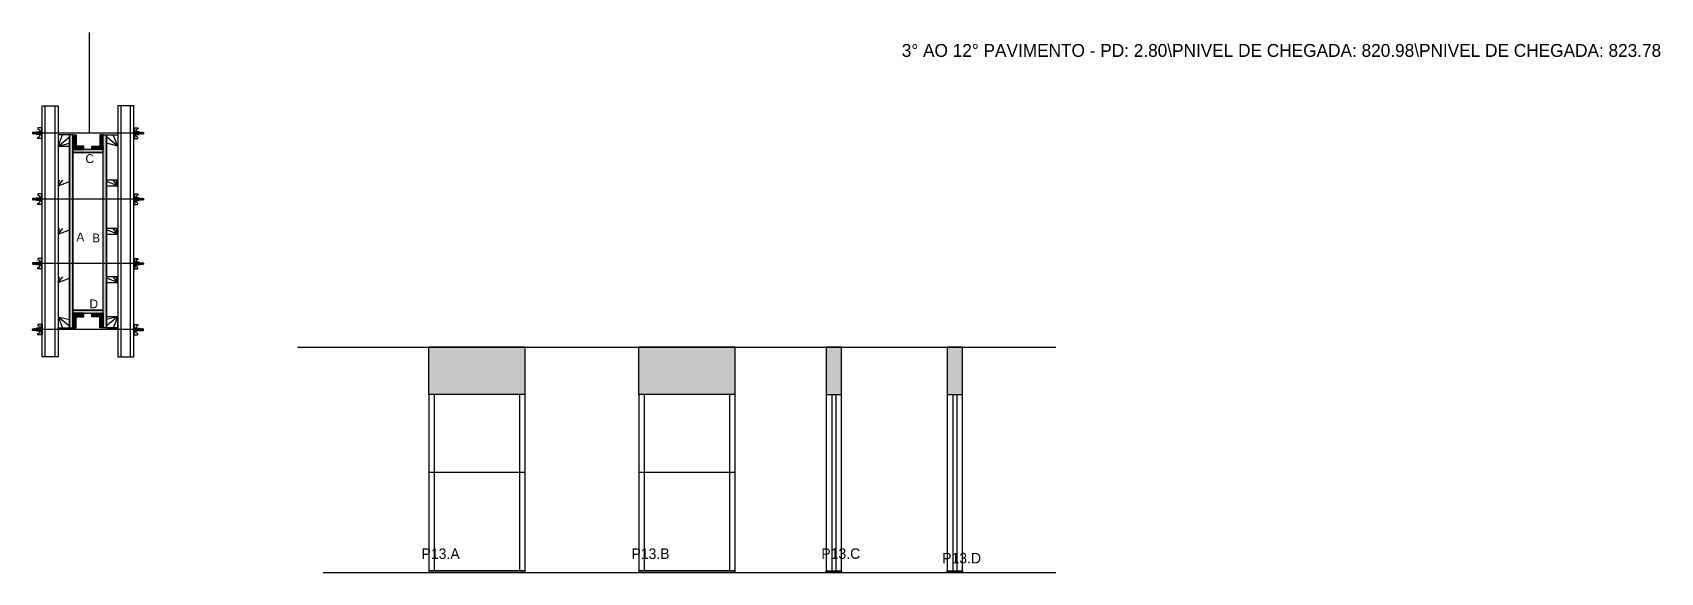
# Model space of a CAD drawing. Header units: metres. Extents: x 4274 to 6297, y 8672 to 9343.
import ezdxf

# ---------------------------------------------------------------- set-up
doc = ezdxf.new("R2010")
doc.units = ezdxf.units.M
for name, color, linetype in [('CHAPA', 7, 'Continuous'), ('COTA', 7, 'Continuous'), ('Hachura', 7, 'Continuous'), ('Madeira', 7, 'Continuous'), ('NOMENCLATURA', 7, 'Continuous'), ('Nível', 7, 'Continuous'), ('Painéis', 7, 'Continuous'), ('Perfil Metálico', 7, 'Continuous'), ('SARR_2.2x7', 7, 'Continuous'), ('SARRAFO', 7, 'Continuous'), ('Texto Seção', 7, 'Continuous'), ('TEXTO_GERAL', 7, 'Continuous')]:
    doc.layers.add(name, color=color, linetype=linetype)

msp = doc.modelspace()

# ---------------------------------------------------------------- hatches: boundary and pattern name
at = {"layer": 'COTA'}
h = msp.add_hatch(color=7, dxfattribs=at)
h.dxf.hatch_style = 1
h.paths.add_polyline_path([(4766.5, 8951.8), (4766.5, 8892.8), (4766.5, 8892.8), (4886.5, 8892.8), (4886.5, 8892.8), (4886.5, 8951.8), (4886.5, 8951.8), (4766.5, 8951.8)])
h = msp.add_hatch(color=7, dxfattribs=at)
h.dxf.hatch_style = 1
h.paths.add_polyline_path([(5027.4, 8951.8), (5027.4, 8892.8), (5027.4, 8892.8), (5147.4, 8892.8), (5147.4, 8892.8), (5147.4, 8951.8), (5147.4, 8951.8), (5027.4, 8951.8)])
h = msp.add_hatch(color=7, dxfattribs=at)
h.dxf.hatch_style = 1
h.paths.add_polyline_path([(5279.2, 8892.8), (5279.2, 8951.8), (5279.2, 8951.8), (5260.2, 8951.8), (5260.2, 8951.8), (5260.2, 8892.8), (5260.2, 8892.8), (5279.2, 8892.8)])
h = msp.add_hatch(color=7, dxfattribs=at)
h.dxf.hatch_style = 1
h.paths.add_polyline_path([(5429.6, 8892.8), (5429.6, 8951.8), (5429.6, 8951.8), (5410.6, 8951.8), (5410.6, 8951.8), (5410.6, 8892.8), (5410.6, 8892.8), (5429.6, 8892.8)])
at = {"layer": 'Hachura'}
h = msp.add_hatch(color=7, dxfattribs=at)
h.dxf.hatch_style = 1
h.paths.add_polyline_path([(4324.2, 9215.5), (4320.2, 9215.5), (4320.2, 9215.5), (4320.2, 8975.5), (4320.2, 8975.5), (4324.2, 8975.5), (4324.2, 8975.5), (4324.2, 9215.5)])
h = msp.add_hatch(color=7, dxfattribs=at)
h.dxf.hatch_style = 1
h.paths.add_polyline_path([(4324.2, 9215.5), (4320.2, 9215.5), (4320.2, 9215.5), (4320.2, 8975.5), (4320.2, 8975.5), (4324.2, 8975.5), (4324.2, 8975.5), (4324.2, 9215.5)])
h = msp.add_hatch(color=7, dxfattribs=at)
h.dxf.hatch_style = 1
h.paths.add_polyline_path([(4324.2, 9201.5), (4328.6, 9201.5), (4328.6, 9201.5), (4328.6, 9215.5), (4328.6, 9215.5), (4324.2, 9215.5), (4324.2, 9215.5), (4324.2, 9201.5)])
h = msp.add_hatch(color=7, dxfattribs=at)
h.dxf.hatch_style = 1
h.paths.add_polyline_path([(4362.2, 9201.5), (4357.8, 9201.5), (4357.8, 9201.5), (4357.8, 9215.5), (4357.8, 9215.5), (4362.2, 9215.5), (4362.2, 9215.5), (4362.2, 9201.5)])
h = msp.add_hatch(color=7, dxfattribs=at)
h.dxf.hatch_style = 1
h.paths.add_polyline_path([(4362.2, 9215.5), (4366.2, 9215.5), (4366.2, 9215.5), (4366.2, 8975.5), (4366.2, 8975.5), (4362.2, 8975.5), (4362.2, 8975.5), (4362.2, 9215.5)])
h = msp.add_hatch(color=7, dxfattribs=at)
h.dxf.hatch_style = 1
h.paths.add_polyline_path([(4362.2, 9215.5), (4366.2, 9215.5), (4366.2, 9215.5), (4366.2, 8975.5), (4366.2, 8975.5), (4362.2, 8975.5), (4362.2, 8975.5), (4362.2, 9215.5)])
h = msp.add_hatch(color=7, dxfattribs=at)
h.dxf.hatch_style = 1
h.paths.add_polyline_path([(4324.2, 9197.1), (4324.2, 9201.5), (4324.2, 9201.5), (4338.2, 9201.5), (4338.2, 9201.5), (4338.2, 9197.1), (4338.2, 9197.1), (4324.2, 9197.1)])
h = msp.add_hatch(color=7, dxfattribs=at)
h.dxf.hatch_style = 1
h.paths.add_polyline_path([(4362.2, 9193.5), (4362.2, 9197.1), (4362.2, 9197.1), (4324.2, 9197.1), (4324.2, 9197.1), (4324.2, 9193.5), (4324.2, 9193.5), (4362.2, 9193.5)])
h = msp.add_hatch(color=7, dxfattribs=at)
h.dxf.hatch_style = 1
h.paths.add_polyline_path([(4362.2, 9193.5), (4362.2, 9197.1), (4362.2, 9197.1), (4324.2, 9197.1), (4324.2, 9197.1), (4324.2, 9193.5), (4324.2, 9193.5), (4362.2, 9193.5)])
h = msp.add_hatch(color=7, dxfattribs=at)
h.dxf.hatch_style = 1
h.paths.add_polyline_path([(4362.2, 9197.1), (4362.2, 9201.5), (4362.2, 9201.5), (4348.2, 9201.5), (4348.2, 9201.5), (4348.2, 9197.1), (4348.2, 9197.1), (4362.2, 9197.1)])
h = msp.add_hatch(color=7, dxfattribs=at)
h.dxf.hatch_style = 1
h.paths.add_polyline_path([(4362.2, 8993.9), (4362.2, 8997.5), (4362.2, 8997.5), (4324.2, 8997.5), (4324.2, 8997.5), (4324.2, 8993.9), (4324.2, 8993.9), (4362.2, 8993.9)])
h = msp.add_hatch(color=7, dxfattribs=at)
h.dxf.hatch_style = 1
h.paths.add_polyline_path([(4362.2, 8993.9), (4362.2, 8997.5), (4362.2, 8997.5), (4324.2, 8997.5), (4324.2, 8997.5), (4324.2, 8993.9), (4324.2, 8993.9), (4362.2, 8993.9)])
h = msp.add_hatch(color=7, dxfattribs=at)
h.dxf.hatch_style = 1
h.paths.add_polyline_path([(4324.2, 8989.5), (4324.2, 8993.9), (4324.2, 8993.9), (4338.2, 8993.9), (4338.2, 8993.9), (4338.2, 8989.5), (4338.2, 8989.5), (4324.2, 8989.5)])
h = msp.add_hatch(color=7, dxfattribs=at)
h.dxf.hatch_style = 1
h.paths.add_polyline_path([(4324.2, 8989.5), (4328.6, 8989.5), (4328.6, 8989.5), (4328.6, 8975.5), (4328.6, 8975.5), (4324.2, 8975.5), (4324.2, 8975.5), (4324.2, 8989.5)])
h = msp.add_hatch(color=7, dxfattribs=at)
h.dxf.hatch_style = 1
h.paths.add_polyline_path([(4362.2, 8989.5), (4362.2, 8993.9), (4362.2, 8993.9), (4348.2, 8993.9), (4348.2, 8993.9), (4348.2, 8989.5), (4348.2, 8989.5), (4362.2, 8989.5)])
h = msp.add_hatch(color=7, dxfattribs=at)
h.dxf.hatch_style = 1
h.paths.add_polyline_path([(4362.2, 8989.5), (4357.8, 8989.5), (4357.8, 8989.5), (4357.8, 8975.5), (4357.8, 8975.5), (4362.2, 8975.5), (4362.2, 8975.5), (4362.2, 8989.5)])

# ---------------------------------------------------------------- linework, layer by layer
at = {"layer": 'CHAPA', "color": 7, "lineweight": 25}
for points in [[(4324.2, 9215.5), (4320.2, 9215.5), (4320.2, 8975.5), (4324.2, 8975.5)], [(4324.2, 9215.5), (4320.2, 9215.5), (4320.2, 8975.5), (4324.2, 8975.5)], [(4362.2, 9215.5), (4366.2, 9215.5), (4366.2, 8975.5), (4362.2, 8975.5)], [(4362.2, 9215.5), (4366.2, 9215.5), (4366.2, 8975.5), (4362.2, 8975.5)], [(4362.2, 9193.5), (4362.2, 9197.1), (4324.2, 9197.1), (4324.2, 9193.5)], [(4362.2, 9193.5), (4362.2, 9197.1), (4324.2, 9197.1), (4324.2, 9193.5)], [(4362.2, 8993.9), (4362.2, 8997.5), (4324.2, 8997.5), (4324.2, 8993.9)], [(4362.2, 8993.9), (4362.2, 8997.5), (4324.2, 8997.5), (4324.2, 8993.9)]]:
    msp.add_lwpolyline(points, close=True, dxfattribs=at)
at = {"layer": 'COTA', "color": 7, "lineweight": 25}
for p, q in [((4886.5, 8951.8), (4766.5, 8951.8)), ((4766.5, 8892.8), (4766.5, 8951.8)), ((4886.5, 8892.8), (4886.5, 8951.8)), ((5147.4, 8951.8), (5027.4, 8951.8)), ((5027.4, 8892.8), (5027.4, 8951.8)), ((5147.4, 8892.8), (5147.4, 8951.8))]:
    msp.add_line(p, q, dxfattribs=at)
for points in [[(5279.2, 8892.8), (5279.2, 8951.8), (5260.2, 8951.8), (5260.2, 8892.8)], [(5429.6, 8892.8), (5429.6, 8951.8), (5410.6, 8951.8), (5410.6, 8892.8)]]:
    msp.add_lwpolyline(points, dxfattribs=at)
at = {"layer": 'Defpoints', "color": 7, "lineweight": 25}
msp.add_line((4345.1, 9217.5), (4345.1, 9342.5), dxfattribs=at)
at = {"layer": 'Hachura', "color": 7, "lineweight": 25}
for p, q in [((4286.2, 9224), (4281, 9224)), ((4281, 9224), (4281, 9222.3)), ((4281, 9222.3), (4283.2, 9221.7)), ((4285.2, 9223.8), (4286.2, 9223.8)), ((4285.2, 9223.6), (4286.2, 9223.6)), ((4285.2, 9223.3), (4286.2, 9223.3)), ((4285.2, 9222.8), (4286.2, 9222.8)), ((4285.2, 9222), (4286.2, 9222)), ((4285.3, 9224), (4285.3, 9211.1)), ((4285.3, 9224), (4285.3, 9218.8)), ((4286.2, 9211.1), (4286.2, 9224)), ((4400.2, 9211.1), (4400.2, 9224)), ((4400.2, 9224), (4405.3, 9224)), ((4401.1, 9223.8), (4400.2, 9223.8)), ((4401.1, 9223.6), (4400.2, 9223.6)), ((4401.1, 9223.3), (4400.2, 9223.3)), ((4401.1, 9222.8), (4400.2, 9222.8)), ((4401.1, 9222), (4400.2, 9222)), ((4401.1, 9224), (4401.1, 9211.1)), ((4401.1, 9224), (4401.1, 9218.8)), ((4405.3, 9222.3), (4403.1, 9221.7)), ((4405.3, 9224), (4405.3, 9222.3)), ((4274.7, 9218.5), (4274.4, 9218.2)), ((4274.4, 9218.2), (4274.4, 9216.9)), ((4274.7, 9216.6), (4274.4, 9216.9)), ((4275, 9218.5), (4274.7, 9218.5)), ((4274.7, 9218.5), (4274.7, 9218.5)), ((4274.7, 9216.6), (4274.7, 9218.5)), ((4275.3, 9216.6), (4274.7, 9217.9)), ((4275.2, 9216.5), (4274.7, 9217.6)), ((4274.7, 9217.1), (4275, 9216.5)), ((4274.7, 9216.9), (4274.8, 9216.6)), ((4274.8, 9216.6), (4274.7, 9216.6)), ((4275, 9218.5), (4276, 9216.6)), ((4275, 9218.5), (4276, 9216.6)), ((4275.1, 9218.6), (4276.2, 9216.5)), ((4276.4, 9216.5), (4275.3, 9218.7)), ((4275.3, 9216.6), (4276, 9216.6)), ((4276.2, 9218.5), (4275.5, 9218.5)), ((4276.5, 9216.6), (4275.5, 9218.5)), ((4276.2, 9218.5), (4277.1, 9216.6)), ((4276.3, 9218.6), (4277.3, 9216.5)), ((4277.6, 9216.5), (4276.5, 9218.7)), ((4277.1, 9216.6), (4276.5, 9216.6)), ((4277.3, 9218.5), (4276.7, 9218.5)), ((4277.6, 9216.6), (4276.7, 9218.5)), ((4276.9, 9218.5), (4276.7, 9218.5)), ((4277.3, 9218.5), (4278.3, 9216.6)), ((4277.4, 9218.6), (4278.5, 9216.5)), ((4277.9, 9216.6), (4277.6, 9216.6)), ((4278.7, 9216.5), (4277.7, 9218.7)), ((4278.5, 9218.5), (4277.8, 9218.5)), ((4278.8, 9216.6), (4277.8, 9218.5)), ((4277.9, 9216.6), (4278.3, 9216.6)), ((4278.5, 9218.5), (4279.4, 9216.6)), ((4279.4, 9217.4), (4278.8, 9218.7)), ((4278.8, 9216.6), (4279.4, 9216.6)), ((4279.4, 9217.6), (4279, 9218.5)), ((4279.4, 9218.5), (4279, 9218.5)), ((4411, 9217.5), (4279.2, 9217.5)), ((4279.4, 9215.8), (4279.4, 9219.2)), ((4279.4, 9219.2), (4282.7, 9219.2)), ((4279.4, 9218.2), (4282.7, 9218.2)), ((4279.4, 9216.6), (4282.7, 9216.6)), ((4282.7, 9215.8), (4279.4, 9215.8)), ((4279.5, 9215.8), (4279.5, 9219.2)), ((4281, 9212.7), (4283.2, 9213.3)), ((4281, 9211.1), (4281, 9212.7)), ((4285.3, 9211.1), (4281, 9211.1)), ((4282.7, 9219.4), (4282.7, 9215.6)), ((4285.3, 9219.4), (4282.7, 9219.4)), ((4282.7, 9215.6), (4282.7, 9215.8)), ((4282.7, 9215.6), (4282.7, 9215.8)), ((4282.7, 9215.6), (4285.3, 9215.6)), ((4285.3, 9217.8), (4283.3, 9217.8)), ((4283.3, 9217.3), (4285.3, 9217.3)), ((4283.4, 9221.4), (4283.4, 9219.4)), ((4283.4, 9213.6), (4283.4, 9215.6)), ((4285.2, 9220.6), (4286.2, 9220.6)), ((4285.2, 9214.5), (4286.2, 9214.5)), ((4285.2, 9213.1), (4286.2, 9213.1)), ((4285.2, 9212.2), (4286.2, 9212.2)), ((4285.2, 9211.7), (4286.2, 9211.7)), ((4285.2, 9211.4), (4286.2, 9211.4)), ((4285.2, 9211.2), (4286.2, 9211.2)), ((4285.3, 9217.5), (4285.3, 9219.4)), ((4285.3, 9218.8), (4285.3, 9218.2)), ((4285.3, 9217.5), (4286.2, 9217.5)), ((4285.3, 9211.1), (4286.2, 9211.1)), ((4285.6, 9218.5), (4285.4, 9218.5)), ((4285.4, 9216.5), (4285.8, 9216.5)), ((4286, 9218.5), (4285.6, 9218.5)), ((4286.2, 9212), (4286.2, 9219.8)), ((4401.1, 9220.6), (4400.2, 9220.6)), ((4400.2, 9212), (4400.2, 9219.8)), ((4401.1, 9217.5), (4400.2, 9217.5)), ((4401.1, 9214.5), (4400.2, 9214.5)), ((4401.1, 9213.1), (4400.2, 9213.1)), ((4401.1, 9212.2), (4400.2, 9212.2)), ((4401.1, 9211.7), (4400.2, 9211.7)), ((4401.1, 9211.4), (4400.2, 9211.4)), ((4401.1, 9211.2), (4400.2, 9211.2)), ((4401.1, 9211.1), (4400.2, 9211.1)), ((4400.3, 9218.5), (4400.7, 9218.5)), ((4400.9, 9216.5), (4400.5, 9216.5)), ((4400.7, 9218.5), (4401, 9218.5)), ((4401.1, 9217.5), (4401.1, 9219.4)), ((4401.1, 9219.4), (4403.6, 9219.4)), ((4401.1, 9218.8), (4401.1, 9218.2)), ((4401.1, 9217.8), (4403.1, 9217.8)), ((4403.1, 9217.3), (4401.1, 9217.3)), ((4403.6, 9215.6), (4401.1, 9215.6)), ((4401.1, 9211.1), (4405.3, 9211.1)), ((4402.9, 9221.4), (4402.9, 9219.4)), ((4402.9, 9213.6), (4402.9, 9215.6)), ((4405.3, 9212.7), (4403.1, 9213.3)), ((4403.6, 9219.4), (4403.6, 9215.6)), ((4406.9, 9219.2), (4403.6, 9219.2)), ((4406.9, 9218.2), (4403.6, 9218.2)), ((4406.9, 9216.6), (4403.6, 9216.6)), ((4403.6, 9215.8), (4406.9, 9215.8)), ((4403.6, 9215.6), (4403.6, 9215.8)), ((4403.6, 9215.6), (4403.6, 9215.8)), ((4405.3, 9211.1), (4405.3, 9212.7)), ((4406.8, 9215.8), (4406.8, 9219.2)), ((4406.9, 9215.8), (4406.9, 9219.2)), ((4406.9, 9217.4), (4407.5, 9218.7)), ((4407.8, 9218.5), (4406.9, 9216.6)), ((4406.9, 9217.6), (4407.3, 9218.5)), ((4406.9, 9218.5), (4407.3, 9218.5)), ((4407.5, 9216.6), (4406.9, 9216.6)), ((4407.5, 9216.6), (4408.5, 9218.5)), ((4407.6, 9216.5), (4408.7, 9218.7)), ((4408.9, 9218.6), (4407.8, 9216.5)), ((4407.8, 9218.5), (4408.5, 9218.5)), ((4409, 9218.5), (4408, 9216.6)), ((4408.5, 9216.6), (4408, 9216.6)), ((4408.5, 9216.6), (4408.7, 9216.6)), ((4408.7, 9216.5), (4409.8, 9218.7)), ((4408.7, 9216.6), (4409.6, 9218.5)), ((4410.1, 9218.6), (4409, 9216.5)), ((4409, 9218.5), (4409.6, 9218.5)), ((4410.2, 9218.5), (4409.2, 9216.6)), ((4409.2, 9216.6), (4409.8, 9216.6)), ((4409.4, 9218.5), (4409.6, 9218.5)), ((4409.8, 9216.6), (4410.8, 9218.5)), ((4409.9, 9216.5), (4411, 9218.7)), ((4411.2, 9218.6), (4410.1, 9216.5)), ((4410.2, 9218.5), (4410.8, 9218.5)), ((4411.3, 9218.5), (4410.3, 9216.6)), ((4411.3, 9218.5), (4410.3, 9216.6)), ((4411, 9216.6), (4410.3, 9216.6)), ((4411, 9216.6), (4411.6, 9217.9)), ((4411.1, 9216.5), (4411.6, 9217.6)), ((4411.3, 9218.5), (4411.6, 9218.5)), ((4411.6, 9217.1), (4411.3, 9216.5)), ((4411.6, 9216.9), (4411.5, 9216.6)), ((4411.5, 9216.6), (4411.6, 9216.6)), ((4411.6, 9218.5), (4411.6, 9218.5)), ((4411.6, 9218.5), (4412, 9218.2)), ((4411.6, 9216.6), (4411.6, 9218.5)), ((4411.6, 9216.6), (4412, 9216.9)), ((4412, 9218.2), (4412, 9216.9)), ((4286.2, 9142), (4281, 9142)), ((4281, 9142), (4281, 9140.3)), ((4285.2, 9141.8), (4286.2, 9141.8)), ((4285.2, 9141.6), (4286.2, 9141.6)), ((4285.2, 9141.3), (4286.2, 9141.3)), ((4285.3, 9142), (4285.3, 9129.1)), ((4285.3, 9142), (4285.3, 9136.8)), ((4286.2, 9129.1), (4286.2, 9142)), ((4400.2, 9129.1), (4400.2, 9142)), ((4400.2, 9142), (4405.3, 9142)), ((4401.1, 9141.8), (4400.2, 9141.8)), ((4401.1, 9141.6), (4400.2, 9141.6)), ((4401.1, 9141.3), (4400.2, 9141.3)), ((4401.1, 9142), (4401.1, 9129.1)), ((4401.1, 9142), (4401.1, 9136.8)), ((4405.3, 9142), (4405.3, 9140.3)), ((4274.7, 9136.5), (4274.4, 9136.2)), ((4274.4, 9136.2), (4274.4, 9134.9)), ((4274.7, 9134.6), (4274.4, 9134.9)), ((4275, 9136.5), (4274.7, 9136.5)), ((4274.7, 9136.5), (4274.7, 9136.5)), ((4274.7, 9134.6), (4274.7, 9136.5)), ((4275.3, 9134.6), (4274.7, 9135.9)), ((4275.2, 9134.5), (4274.7, 9135.6)), ((4274.7, 9135.1), (4275, 9134.5)), ((4274.7, 9134.9), (4274.8, 9134.6)), ((4274.8, 9134.6), (4274.7, 9134.6)), ((4275, 9136.5), (4276, 9134.6)), ((4275, 9136.5), (4276, 9134.6)), ((4275.1, 9136.6), (4276.2, 9134.5)), ((4276.4, 9134.5), (4275.3, 9136.7)), ((4275.3, 9134.6), (4276, 9134.6)), ((4276.2, 9136.5), (4275.5, 9136.5)), ((4276.5, 9134.6), (4275.5, 9136.5)), ((4276.2, 9136.5), (4277.1, 9134.6)), ((4276.3, 9136.6), (4277.3, 9134.5)), ((4277.6, 9134.5), (4276.5, 9136.7)), ((4277.1, 9134.6), (4276.5, 9134.6)), ((4277.3, 9136.5), (4276.7, 9136.5)), ((4277.6, 9134.6), (4276.7, 9136.5)), ((4276.9, 9136.5), (4276.7, 9136.5)), ((4277.3, 9136.5), (4278.3, 9134.6)), ((4277.4, 9136.6), (4278.5, 9134.5)), ((4277.9, 9134.6), (4277.6, 9134.6)), ((4278.7, 9134.5), (4277.7, 9136.7)), ((4278.5, 9136.5), (4277.8, 9136.5)), ((4278.8, 9134.6), (4277.8, 9136.5)), ((4277.9, 9134.6), (4278.3, 9134.6)), ((4278.5, 9136.5), (4279.4, 9134.6)), ((4279.4, 9135.4), (4278.8, 9136.7)), ((4278.8, 9134.6), (4279.4, 9134.6)), ((4279.4, 9135.6), (4279, 9136.5)), ((4279.4, 9136.5), (4279, 9136.5)), ((4411, 9135.5), (4279.2, 9135.5)), ((4279.4, 9133.8), (4279.4, 9137.2)), ((4279.4, 9137.2), (4282.7, 9137.2)), ((4279.4, 9136.2), (4282.7, 9136.2)), ((4279.4, 9134.6), (4282.7, 9134.6)), ((4282.7, 9133.8), (4279.4, 9133.8)), ((4279.5, 9133.8), (4279.5, 9137.2)), ((4281, 9140.3), (4283.2, 9139.7)), ((4281, 9130.7), (4283.2, 9131.3)), ((4281, 9129.1), (4281, 9130.7)), ((4285.3, 9129.1), (4281, 9129.1)), ((4282.7, 9137.4), (4282.7, 9133.6)), ((4285.3, 9137.4), (4282.7, 9137.4)), ((4282.7, 9133.6), (4282.7, 9133.8)), ((4282.7, 9133.6), (4282.7, 9133.8)), ((4282.7, 9133.6), (4285.3, 9133.6)), ((4285.3, 9135.8), (4283.3, 9135.8)), ((4283.3, 9135.3), (4285.3, 9135.3)), ((4283.4, 9139.4), (4283.4, 9137.4)), ((4283.4, 9131.6), (4283.4, 9133.6)), ((4285.2, 9140.8), (4286.2, 9140.8)), ((4285.2, 9140), (4286.2, 9140)), ((4285.2, 9138.6), (4286.2, 9138.6)), ((4285.2, 9132.5), (4286.2, 9132.5)), ((4285.2, 9131.1), (4286.2, 9131.1)), ((4285.2, 9130.2), (4286.2, 9130.2)), ((4285.2, 9129.7), (4286.2, 9129.7)), ((4285.2, 9129.4), (4286.2, 9129.4)), ((4285.2, 9129.2), (4286.2, 9129.2)), ((4285.3, 9135.5), (4285.3, 9137.4)), ((4285.3, 9136.8), (4285.3, 9136.2)), ((4285.3, 9135.5), (4286.2, 9135.5)), ((4285.3, 9129.1), (4286.2, 9129.1)), ((4285.6, 9136.5), (4285.4, 9136.5)), ((4285.4, 9134.5), (4285.8, 9134.5)), ((4286, 9136.5), (4285.6, 9136.5)), ((4286.2, 9130), (4286.2, 9137.8)), ((4401.1, 9140.8), (4400.2, 9140.8)), ((4401.1, 9140), (4400.2, 9140)), ((4401.1, 9138.6), (4400.2, 9138.6)), ((4400.2, 9130), (4400.2, 9137.8)), ((4401.1, 9135.5), (4400.2, 9135.5)), ((4401.1, 9132.5), (4400.2, 9132.5)), ((4401.1, 9131.1), (4400.2, 9131.1)), ((4401.1, 9130.2), (4400.2, 9130.2)), ((4401.1, 9129.7), (4400.2, 9129.7)), ((4401.1, 9129.4), (4400.2, 9129.4)), ((4401.1, 9129.2), (4400.2, 9129.2)), ((4401.1, 9129.1), (4400.2, 9129.1)), ((4400.3, 9136.5), (4400.7, 9136.5)), ((4400.9, 9134.5), (4400.5, 9134.5)), ((4400.7, 9136.5), (4401, 9136.5)), ((4401.1, 9135.5), (4401.1, 9137.4)), ((4401.1, 9137.4), (4403.6, 9137.4)), ((4401.1, 9136.8), (4401.1, 9136.2)), ((4401.1, 9135.8), (4403.1, 9135.8)), ((4403.1, 9135.3), (4401.1, 9135.3)), ((4403.6, 9133.6), (4401.1, 9133.6)), ((4401.1, 9129.1), (4405.3, 9129.1)), ((4402.9, 9139.4), (4402.9, 9137.4)), ((4402.9, 9131.6), (4402.9, 9133.6)), ((4405.3, 9140.3), (4403.1, 9139.7)), ((4405.3, 9130.7), (4403.1, 9131.3)), ((4403.6, 9137.4), (4403.6, 9133.6)), ((4406.9, 9137.2), (4403.6, 9137.2)), ((4406.9, 9136.2), (4403.6, 9136.2)), ((4406.9, 9134.6), (4403.6, 9134.6)), ((4403.6, 9133.8), (4406.9, 9133.8)), ((4403.6, 9133.6), (4403.6, 9133.8)), ((4403.6, 9133.6), (4403.6, 9133.8)), ((4405.3, 9129.1), (4405.3, 9130.7)), ((4406.8, 9133.8), (4406.8, 9137.2)), ((4406.9, 9133.8), (4406.9, 9137.2)), ((4406.9, 9135.4), (4407.5, 9136.7)), ((4407.8, 9136.5), (4406.9, 9134.6)), ((4406.9, 9135.6), (4407.3, 9136.5)), ((4406.9, 9136.5), (4407.3, 9136.5)), ((4407.5, 9134.6), (4406.9, 9134.6)), ((4407.5, 9134.6), (4408.5, 9136.5)), ((4407.6, 9134.5), (4408.7, 9136.7)), ((4408.9, 9136.6), (4407.8, 9134.5)), ((4407.8, 9136.5), (4408.5, 9136.5)), ((4409, 9136.5), (4408, 9134.6)), ((4408.5, 9134.6), (4408, 9134.6)), ((4408.5, 9134.6), (4408.7, 9134.6)), ((4408.7, 9134.5), (4409.8, 9136.7)), ((4408.7, 9134.6), (4409.6, 9136.5)), ((4410.1, 9136.6), (4409, 9134.5)), ((4409, 9136.5), (4409.6, 9136.5)), ((4410.2, 9136.5), (4409.2, 9134.6)), ((4409.2, 9134.6), (4409.8, 9134.6)), ((4409.4, 9136.5), (4409.6, 9136.5)), ((4409.8, 9134.6), (4410.8, 9136.5)), ((4409.9, 9134.5), (4411, 9136.7)), ((4411.2, 9136.6), (4410.1, 9134.5)), ((4410.2, 9136.5), (4410.8, 9136.5)), ((4411.3, 9136.5), (4410.3, 9134.6)), ((4411.3, 9136.5), (4410.3, 9134.6)), ((4411, 9134.6), (4410.3, 9134.6)), ((4411, 9134.6), (4411.6, 9135.9)), ((4411.1, 9134.5), (4411.6, 9135.6)), ((4411.3, 9136.5), (4411.6, 9136.5)), ((4411.6, 9135.1), (4411.3, 9134.5)), ((4411.6, 9134.9), (4411.5, 9134.6)), ((4411.5, 9134.6), (4411.6, 9134.6)), ((4411.6, 9136.5), (4411.6, 9136.5)), ((4411.6, 9136.5), (4412, 9136.2)), ((4411.6, 9134.6), (4411.6, 9136.5)), ((4411.6, 9134.6), (4412, 9134.9)), ((4412, 9136.2), (4412, 9134.9)), ((4286.2, 9062), (4281, 9062)), ((4281, 9062), (4281, 9060.3)), ((4281, 9060.3), (4283.2, 9059.7)), ((4285.2, 9061.8), (4286.2, 9061.8)), ((4285.2, 9061.6), (4286.2, 9061.6)), ((4285.2, 9061.3), (4286.2, 9061.3)), ((4285.2, 9060.8), (4286.2, 9060.8)), ((4285.3, 9062), (4285.3, 9049.1)), ((4285.3, 9062), (4285.3, 9056.8)), ((4286.2, 9049.1), (4286.2, 9062)), ((4400.2, 9049.1), (4400.2, 9062)), ((4400.2, 9062), (4405.3, 9062)), ((4401.1, 9061.8), (4400.2, 9061.8)), ((4401.1, 9061.6), (4400.2, 9061.6)), ((4401.1, 9061.3), (4400.2, 9061.3)), ((4401.1, 9060.8), (4400.2, 9060.8)), ((4401.1, 9062), (4401.1, 9049.1)), ((4401.1, 9062), (4401.1, 9056.8)), ((4405.3, 9060.3), (4403.1, 9059.7)), ((4405.3, 9062), (4405.3, 9060.3)), ((4274.7, 9056.5), (4274.4, 9056.2)), ((4274.4, 9056.2), (4274.4, 9054.9)), ((4274.7, 9054.6), (4274.4, 9054.9)), ((4275, 9056.5), (4274.7, 9056.5)), ((4274.7, 9056.5), (4274.7, 9056.5)), ((4274.7, 9054.6), (4274.7, 9056.5)), ((4275.3, 9054.6), (4274.7, 9055.9)), ((4275.2, 9054.5), (4274.7, 9055.6)), ((4274.7, 9055.1), (4275, 9054.5)), ((4274.7, 9054.9), (4274.8, 9054.6)), ((4274.8, 9054.6), (4274.7, 9054.6)), ((4275, 9056.5), (4276, 9054.6)), ((4275, 9056.5), (4276, 9054.6)), ((4275.1, 9056.6), (4276.2, 9054.5)), ((4276.4, 9054.5), (4275.3, 9056.7)), ((4275.3, 9054.6), (4276, 9054.6)), ((4276.2, 9056.5), (4275.5, 9056.5)), ((4276.5, 9054.6), (4275.5, 9056.5)), ((4276.2, 9056.5), (4277.1, 9054.6)), ((4276.3, 9056.6), (4277.3, 9054.5)), ((4277.6, 9054.5), (4276.5, 9056.7)), ((4277.1, 9054.6), (4276.5, 9054.6)), ((4277.3, 9056.5), (4276.7, 9056.5)), ((4277.6, 9054.6), (4276.7, 9056.5)), ((4276.9, 9056.5), (4276.7, 9056.5)), ((4277.3, 9056.5), (4278.3, 9054.6)), ((4277.4, 9056.6), (4278.5, 9054.5)), ((4277.9, 9054.6), (4277.6, 9054.6)), ((4278.7, 9054.5), (4277.7, 9056.7)), ((4278.5, 9056.5), (4277.8, 9056.5)), ((4278.8, 9054.6), (4277.8, 9056.5)), ((4277.9, 9054.6), (4278.3, 9054.6)), ((4278.5, 9056.5), (4279.4, 9054.6)), ((4279.4, 9055.4), (4278.8, 9056.7)), ((4278.8, 9054.6), (4279.4, 9054.6)), ((4279.4, 9055.6), (4279, 9056.5)), ((4279.4, 9056.5), (4279, 9056.5)), ((4411, 9055.5), (4279.2, 9055.5)), ((4279.4, 9053.8), (4279.4, 9057.2)), ((4279.4, 9057.2), (4282.7, 9057.2)), ((4279.4, 9056.2), (4282.7, 9056.2)), ((4279.4, 9054.6), (4282.7, 9054.6)), ((4282.7, 9053.8), (4279.4, 9053.8)), ((4279.5, 9053.8), (4279.5, 9057.2)), ((4281, 9050.7), (4283.2, 9051.3)), ((4281, 9049.1), (4281, 9050.7)), ((4285.3, 9049.1), (4281, 9049.1)), ((4282.7, 9057.4), (4282.7, 9053.6)), ((4285.3, 9057.4), (4282.7, 9057.4)), ((4282.7, 9053.6), (4282.7, 9053.8)), ((4282.7, 9053.6), (4282.7, 9053.8)), ((4282.7, 9053.6), (4285.3, 9053.6)), ((4285.3, 9055.8), (4283.3, 9055.8)), ((4283.3, 9055.3), (4285.3, 9055.3)), ((4283.4, 9059.4), (4283.4, 9057.4)), ((4283.4, 9051.6), (4283.4, 9053.6)), ((4285.2, 9060), (4286.2, 9060)), ((4285.2, 9058.6), (4286.2, 9058.6)), ((4285.2, 9052.5), (4286.2, 9052.5)), ((4285.2, 9051.1), (4286.2, 9051.1)), ((4285.2, 9050.2), (4286.2, 9050.2)), ((4285.2, 9049.7), (4286.2, 9049.7)), ((4285.2, 9049.4), (4286.2, 9049.4)), ((4285.2, 9049.2), (4286.2, 9049.2)), ((4285.3, 9055.5), (4285.3, 9057.4)), ((4285.3, 9056.8), (4285.3, 9056.2)), ((4285.3, 9055.5), (4286.2, 9055.5)), ((4285.3, 9049.1), (4286.2, 9049.1)), ((4285.6, 9056.5), (4285.4, 9056.5)), ((4285.4, 9054.5), (4285.8, 9054.5)), ((4286, 9056.5), (4285.6, 9056.5)), ((4286.2, 9050), (4286.2, 9057.8)), ((4401.1, 9060), (4400.2, 9060)), ((4401.1, 9058.6), (4400.2, 9058.6)), ((4400.2, 9050), (4400.2, 9057.8)), ((4401.1, 9055.5), (4400.2, 9055.5)), ((4401.1, 9052.5), (4400.2, 9052.5)), ((4401.1, 9051.1), (4400.2, 9051.1)), ((4401.1, 9050.2), (4400.2, 9050.2)), ((4401.1, 9049.7), (4400.2, 9049.7)), ((4401.1, 9049.4), (4400.2, 9049.4)), ((4401.1, 9049.2), (4400.2, 9049.2)), ((4401.1, 9049.1), (4400.2, 9049.1)), ((4400.3, 9056.5), (4400.7, 9056.5)), ((4400.9, 9054.5), (4400.5, 9054.5)), ((4400.7, 9056.5), (4401, 9056.5)), ((4401.1, 9055.5), (4401.1, 9057.4)), ((4401.1, 9057.4), (4403.6, 9057.4)), ((4401.1, 9056.8), (4401.1, 9056.2)), ((4401.1, 9055.8), (4403.1, 9055.8)), ((4403.1, 9055.3), (4401.1, 9055.3)), ((4403.6, 9053.6), (4401.1, 9053.6)), ((4401.1, 9049.1), (4405.3, 9049.1)), ((4402.9, 9059.4), (4402.9, 9057.4)), ((4402.9, 9051.6), (4402.9, 9053.6)), ((4405.3, 9050.7), (4403.1, 9051.3)), ((4403.6, 9057.4), (4403.6, 9053.6)), ((4406.9, 9057.2), (4403.6, 9057.2)), ((4406.9, 9056.2), (4403.6, 9056.2)), ((4406.9, 9054.6), (4403.6, 9054.6)), ((4403.6, 9053.8), (4406.9, 9053.8)), ((4403.6, 9053.6), (4403.6, 9053.8)), ((4403.6, 9053.6), (4403.6, 9053.8)), ((4405.3, 9049.1), (4405.3, 9050.7)), ((4406.8, 9053.8), (4406.8, 9057.2)), ((4406.9, 9053.8), (4406.9, 9057.2)), ((4406.9, 9055.4), (4407.5, 9056.7)), ((4407.8, 9056.5), (4406.9, 9054.6)), ((4406.9, 9055.6), (4407.3, 9056.5)), ((4406.9, 9056.5), (4407.3, 9056.5)), ((4407.5, 9054.6), (4406.9, 9054.6)), ((4407.5, 9054.6), (4408.5, 9056.5)), ((4407.6, 9054.5), (4408.7, 9056.7)), ((4408.9, 9056.6), (4407.8, 9054.5)), ((4407.8, 9056.5), (4408.5, 9056.5)), ((4409, 9056.5), (4408, 9054.6)), ((4408.5, 9054.6), (4408, 9054.6)), ((4408.5, 9054.6), (4408.7, 9054.6)), ((4408.7, 9054.5), (4409.8, 9056.7)), ((4408.7, 9054.6), (4409.6, 9056.5)), ((4410.1, 9056.6), (4409, 9054.5)), ((4409, 9056.5), (4409.6, 9056.5)), ((4410.2, 9056.5), (4409.2, 9054.6)), ((4409.2, 9054.6), (4409.8, 9054.6)), ((4409.4, 9056.5), (4409.6, 9056.5)), ((4409.8, 9054.6), (4410.8, 9056.5)), ((4409.9, 9054.5), (4411, 9056.7)), ((4411.2, 9056.6), (4410.1, 9054.5)), ((4410.2, 9056.5), (4410.8, 9056.5)), ((4411.3, 9056.5), (4410.3, 9054.6)), ((4411.3, 9056.5), (4410.3, 9054.6)), ((4411, 9054.6), (4410.3, 9054.6)), ((4411, 9054.6), (4411.6, 9055.9)), ((4411.1, 9054.5), (4411.6, 9055.6)), ((4411.3, 9056.5), (4411.6, 9056.5)), ((4411.6, 9055.1), (4411.3, 9054.5)), ((4411.6, 9054.9), (4411.5, 9054.6)), ((4411.5, 9054.6), (4411.6, 9054.6)), ((4411.6, 9056.5), (4411.6, 9056.5)), ((4411.6, 9056.5), (4412, 9056.2)), ((4411.6, 9054.6), (4411.6, 9056.5)), ((4411.6, 9054.6), (4412, 9054.9)), ((4412, 9056.2), (4412, 9054.9)), ((4285.3, 8980), (4281, 8980)), ((4281, 8980), (4281, 8978.3)), ((4285.2, 8979.8), (4286.2, 8979.8)), ((4285.2, 8979.6), (4286.2, 8979.6)), ((4285.2, 8979.3), (4286.2, 8979.3)), ((4285.3, 8967.1), (4285.3, 8980)), ((4285.3, 8980), (4286.2, 8980)), ((4286.2, 8980), (4286.2, 8967.1)), ((4400.2, 8980), (4400.2, 8967.1)), ((4401.1, 8980), (4400.2, 8980)), ((4401.1, 8979.8), (4400.2, 8979.8)), ((4401.1, 8979.6), (4400.2, 8979.6)), ((4401.1, 8979.3), (4400.2, 8979.3)), ((4401.1, 8967.1), (4401.1, 8980)), ((4401.1, 8980), (4405.3, 8980)), ((4405.3, 8980), (4405.3, 8978.3)), ((4274.7, 8974.4), (4274.4, 8974.1)), ((4274.4, 8972.8), (4274.4, 8974.1)), ((4274.7, 8972.5), (4274.4, 8972.8)), ((4274.7, 8973.9), (4275, 8974.6)), ((4275.2, 8974.5), (4274.7, 8973.4)), ((4274.7, 8974.2), (4274.8, 8974.4)), ((4274.8, 8974.4), (4274.7, 8974.4)), ((4275.3, 8974.4), (4274.7, 8973.1)), ((4274.7, 8974.4), (4274.7, 8972.5)), ((4275, 8972.5), (4274.7, 8972.5)), ((4274.7, 8972.5), (4274.7, 8972.5)), ((4275, 8972.5), (4276, 8974.4)), ((4275, 8972.5), (4276, 8974.4)), ((4275.1, 8972.4), (4276.2, 8974.6)), ((4276.4, 8974.5), (4275.3, 8972.4)), ((4275.3, 8974.4), (4276, 8974.4)), ((4276.5, 8974.4), (4275.5, 8972.5)), ((4276.2, 8972.5), (4275.5, 8972.5)), ((4276.2, 8972.5), (4277.1, 8974.4)), ((4276.3, 8972.4), (4277.3, 8974.6)), ((4277.6, 8974.5), (4276.5, 8972.4)), ((4277.1, 8974.4), (4276.5, 8974.4)), ((4277.6, 8974.4), (4276.7, 8972.5)), ((4277.3, 8972.5), (4276.7, 8972.5)), ((4276.9, 8972.5), (4276.7, 8972.5)), ((4277.3, 8972.5), (4278.3, 8974.4)), ((4277.4, 8972.4), (4278.5, 8974.6)), ((4277.9, 8974.4), (4277.6, 8974.4)), ((4278.7, 8974.5), (4277.7, 8972.4)), ((4278.8, 8974.4), (4277.8, 8972.5)), ((4278.5, 8972.5), (4277.8, 8972.5)), ((4277.9, 8974.4), (4278.3, 8974.4)), ((4278.5, 8972.5), (4279.4, 8974.4)), ((4278.8, 8974.4), (4279.4, 8974.4)), ((4279.4, 8973.6), (4278.8, 8972.4)), ((4279.4, 8973.4), (4279, 8972.5)), ((4279.4, 8972.5), (4279, 8972.5)), ((4411, 8973.5), (4279.2, 8973.5)), ((4279.4, 8975.2), (4279.4, 8971.8)), ((4282.7, 8975.2), (4279.4, 8975.2)), ((4279.4, 8974.4), (4282.7, 8974.4)), ((4279.4, 8972.9), (4282.7, 8972.9)), ((4279.4, 8971.8), (4282.7, 8971.8)), ((4279.5, 8975.2), (4279.5, 8971.8)), ((4281, 8978.3), (4283.2, 8977.7)), ((4281, 8968.7), (4283.2, 8969.3)), ((4281, 8967.1), (4281, 8968.7)), ((4286.2, 8967.1), (4281, 8967.1)), ((4282.7, 8971.6), (4282.7, 8975.4)), ((4282.7, 8975.4), (4285.3, 8975.4)), ((4282.7, 8975.4), (4282.7, 8975.2)), ((4282.7, 8975.4), (4282.7, 8975.2)), ((4285.3, 8971.6), (4282.7, 8971.6)), ((4283.3, 8973.7), (4285.3, 8973.7)), ((4285.3, 8973.2), (4283.3, 8973.2)), ((4283.4, 8977.4), (4283.4, 8975.4)), ((4283.4, 8969.6), (4283.4, 8971.6)), ((4285.2, 8978.8), (4286.2, 8978.8)), ((4285.2, 8978), (4286.2, 8978)), ((4285.2, 8976.5), (4286.2, 8976.5)), ((4285.2, 8970.5), (4286.2, 8970.5)), ((4285.2, 8969.1), (4286.2, 8969.1)), ((4285.2, 8968.2), (4286.2, 8968.2)), ((4285.2, 8967.7), (4286.2, 8967.7)), ((4285.2, 8967.4), (4286.2, 8967.4)), ((4285.2, 8967.2), (4286.2, 8967.2)), ((4285.3, 8973.5), (4285.3, 8971.6)), ((4285.3, 8973.5), (4286.2, 8973.5)), ((4285.3, 8972.2), (4285.3, 8972.9)), ((4285.3, 8967.1), (4285.3, 8972.2)), ((4285.4, 8974.5), (4285.8, 8974.5)), ((4285.6, 8972.6), (4285.4, 8972.6)), ((4286, 8972.6), (4285.6, 8972.6)), ((4286.2, 8979), (4286.2, 8971.2)), ((4400.2, 8979), (4400.2, 8971.2)), ((4401.1, 8978.8), (4400.2, 8978.8)), ((4401.1, 8978), (4400.2, 8978)), ((4401.1, 8976.5), (4400.2, 8976.5)), ((4401.1, 8973.5), (4400.2, 8973.5)), ((4401.1, 8970.5), (4400.2, 8970.5)), ((4401.1, 8969.1), (4400.2, 8969.1)), ((4401.1, 8968.2), (4400.2, 8968.2)), ((4401.1, 8967.7), (4400.2, 8967.7)), ((4401.1, 8967.4), (4400.2, 8967.4)), ((4401.1, 8967.2), (4400.2, 8967.2)), ((4400.2, 8967.1), (4405.3, 8967.1)), ((4400.3, 8972.6), (4400.7, 8972.6)), ((4400.9, 8974.5), (4400.5, 8974.5)), ((4400.7, 8972.6), (4401, 8972.6)), ((4403.6, 8975.4), (4401.1, 8975.4)), ((4403.1, 8973.7), (4401.1, 8973.7)), ((4401.1, 8973.5), (4401.1, 8971.6)), ((4401.1, 8973.2), (4403.1, 8973.2)), ((4401.1, 8972.2), (4401.1, 8972.9)), ((4401.1, 8967.1), (4401.1, 8972.2)), ((4401.1, 8971.6), (4403.6, 8971.6)), ((4402.9, 8977.4), (4402.9, 8975.4)), ((4402.9, 8969.6), (4402.9, 8971.6)), ((4405.3, 8978.3), (4403.1, 8977.7)), ((4405.3, 8968.7), (4403.1, 8969.3)), ((4403.6, 8971.6), (4403.6, 8975.4)), ((4403.6, 8975.4), (4403.6, 8975.2)), ((4403.6, 8975.4), (4403.6, 8975.2)), ((4403.6, 8975.2), (4406.9, 8975.2)), ((4406.9, 8974.4), (4403.6, 8974.4)), ((4406.9, 8972.9), (4403.6, 8972.9)), ((4406.9, 8971.8), (4403.6, 8971.8)), ((4405.3, 8967.1), (4405.3, 8968.7)), ((4406.8, 8975.2), (4406.8, 8971.8)), ((4406.9, 8975.2), (4406.9, 8971.8)), ((4407.5, 8974.4), (4406.9, 8974.4)), ((4407.8, 8972.5), (4406.9, 8974.4)), ((4406.9, 8973.6), (4407.5, 8972.4)), ((4406.9, 8973.4), (4407.3, 8972.5)), ((4406.9, 8972.5), (4407.3, 8972.5)), ((4407.5, 8974.4), (4408.5, 8972.5)), ((4407.6, 8974.5), (4408.7, 8972.4)), ((4408.9, 8972.4), (4407.8, 8974.6)), ((4407.8, 8972.5), (4408.5, 8972.5)), ((4408.5, 8974.4), (4408, 8974.4)), ((4409, 8972.5), (4408, 8974.4)), ((4408.5, 8974.4), (4408.7, 8974.4)), ((4408.7, 8974.5), (4409.8, 8972.4)), ((4408.7, 8974.4), (4409.6, 8972.5)), ((4410.1, 8972.4), (4409, 8974.6)), ((4409, 8972.5), (4409.6, 8972.5)), ((4409.2, 8974.4), (4409.8, 8974.4)), ((4410.2, 8972.5), (4409.2, 8974.4)), ((4409.4, 8972.5), (4409.6, 8972.5)), ((4409.8, 8974.4), (4410.8, 8972.5)), ((4409.9, 8974.5), (4411, 8972.4)), ((4411.2, 8972.4), (4410.1, 8974.6)), ((4410.2, 8972.5), (4410.8, 8972.5)), ((4411.3, 8972.5), (4410.3, 8974.4)), ((4411, 8974.4), (4410.3, 8974.4)), ((4411.3, 8972.5), (4410.3, 8974.4)), ((4411, 8974.4), (4411.6, 8973.1)), ((4411.1, 8974.5), (4411.6, 8973.4)), ((4411.6, 8973.9), (4411.3, 8974.6)), ((4411.3, 8972.5), (4411.6, 8972.5)), ((4411.6, 8974.2), (4411.5, 8974.4)), ((4411.5, 8974.4), (4411.6, 8974.4)), ((4411.6, 8974.4), (4412, 8974.1)), ((4411.6, 8974.4), (4411.6, 8972.5)), ((4411.6, 8972.5), (4412, 8972.8)), ((4411.6, 8972.5), (4411.6, 8972.5)), ((4412, 8972.8), (4412, 8974.1))]:
    msp.add_line(p, q, dxfattribs=at)
at = {"layer": 'Madeira', "color": 7, "lineweight": 25}
for p, q in [((4306.2, 9201.5), (4311.6, 9215.5)), ((4306.2, 9201.5), (4320.1, 9213)), ((4306.2, 9201.5), (4320.2, 9205)), ((4380.2, 9201.5), (4366.2, 9213)), ((4380.2, 9201.5), (4366.2, 9205)), ((4380.2, 9201.5), (4374.7, 9215.5)), ((4306.1, 9152), (4311.9, 9159)), ((4306.1, 9152), (4307.9, 9159)), ((4306.1, 9152), (4320.1, 9157.4)), ((4380.2, 9152), (4366.2, 9157.4)), ((4380.2, 9152), (4374.4, 9159)), ((4380.2, 9152), (4378.4, 9159)), ((4306.1, 9092), (4311.9, 9099)), ((4306.1, 9092), (4307.9, 9099)), ((4306.1, 9092), (4320.1, 9097.4)), ((4380.2, 9092), (4366.2, 9097.4)), ((4380.2, 9092), (4374.4, 9099)), ((4380.2, 9092), (4378.4, 9099)), ((4306.1, 9032), (4311.9, 9039)), ((4306.1, 9032), (4307.9, 9039)), ((4306.1, 9032), (4320.1, 9037.4)), ((4380.2, 9032), (4366.2, 9037.4)), ((4380.2, 9032), (4374.4, 9039)), ((4380.2, 9032), (4378.4, 9039)), ((4306.1, 8989.5), (4320.2, 8978)), ((4306.1, 8989.5), (4320.1, 8986)), ((4306.1, 8989.5), (4311.6, 8975.5)), ((4380.2, 8989.5), (4366.2, 8978)), ((4380.2, 8989.5), (4366.2, 8986)), ((4380.2, 8989.5), (4374.7, 8975.5))]:
    msp.add_line(p, q, dxfattribs=at)
for points in [[(4306.2, 9201.5), (4320.2, 9201.5), (4320.1, 9215.5), (4306.1, 9215.5)], [(4306.1, 8975.5), (4320.1, 8975.5), (4320.1, 9215.5), (4306.1, 9215.5)], [(4380.2, 8975.5), (4366.2, 8975.5), (4366.2, 9215.5), (4380.2, 9215.5)], [(4380.2, 9152), (4380.2, 9159), (4366.2, 9159), (4366.2, 9152)], [(4380.2, 9092), (4380.2, 9099), (4366.2, 9099), (4366.2, 9092)], [(4380.2, 9032), (4380.2, 9039), (4366.2, 9039), (4366.2, 9032)], [(4380.2, 8989.5), (4366.2, 8989.5), (4366.2, 8975.5), (4380.2, 8975.5)]]:
    msp.add_lwpolyline(points, close=True, dxfattribs=at)
at = {"layer": 'Nível', "color": 7, "lineweight": 25}
for p, q in [((4603.7, 8951.8), (5545.7, 8951.8)), ((4635.5, 8671.8), (5545.7, 8671.8))]:
    msp.add_line(p, q, dxfattribs=at)
at = {"layer": 'Painéis', "color": 7, "lineweight": 25}
for p, q in [((4766.5, 8892.8), (4766.5, 8671.8)), ((4886.5, 8892.8), (4766.5, 8892.8)), ((4886.5, 8671.8), (4886.5, 8892.8)), ((5027.4, 8892.8), (5027.4, 8671.8)), ((5147.4, 8892.8), (5027.4, 8892.8)), ((5147.4, 8671.8), (5147.4, 8892.8)), ((5260.2, 8892.8), (5260.2, 8673.8)), ((5260.2, 8892.8), (5279.2, 8892.8)), ((5279.2, 8673.8), (5279.2, 8892.8)), ((5410.6, 8892.8), (5410.6, 8673.8)), ((5410.6, 8892.8), (5429.6, 8892.8)), ((5429.6, 8673.8), (5429.6, 8892.8)), ((4886.5, 8795.8), (4766.5, 8795.8)), ((5147.4, 8795.8), (5027.4, 8795.8)), ((4766.5, 8673.8), (4886.5, 8673.8)), ((5027.4, 8673.8), (5147.4, 8673.8)), ((5260.2, 8673.8), (5279.2, 8673.8)), ((5410.6, 8673.8), (5429.6, 8673.8))]:
    msp.add_line(p, q, dxfattribs=at)
for points in [[(4324.2, 8997.5), (4362.2, 8997.5), (4362.2, 9193.5), (4324.2, 9193.5)], [(4886.5, 8673.8), (4766.5, 8673.8), (4766.5, 8671.8), (4886.5, 8671.8)], [(5147.4, 8673.8), (5027.4, 8673.8), (5027.4, 8671.8), (5147.4, 8671.8)], [(5260.2, 8673.8), (5279.2, 8673.8), (5279.2, 8671.8), (5260.2, 8671.8)], [(5410.6, 8673.8), (5429.6, 8673.8), (5429.6, 8671.8), (5410.6, 8671.8)]]:
    msp.add_lwpolyline(points, close=True, dxfattribs=at)
at = {"layer": 'Perfil Metálico', "color": 7, "lineweight": 25}
for points in [[(4286.2, 9251.5), (4306.2, 9251.5), (4306.2, 8939.5), (4286.2, 8939.5)], [(4302.2, 8939.5), (4290.2, 8939.5), (4290.2, 9251.5), (4302.2, 9251.5)], [(4400.2, 9251.5), (4380.2, 9251.5), (4380.2, 8939.5), (4400.2, 8939.5)], [(4384.2, 8939.5), (4396.2, 8939.5), (4396.2, 9251.5), (4384.2, 9251.5)]]:
    msp.add_lwpolyline(points, close=True, dxfattribs=at)
at = {"layer": 'SARR_2.2x7', "color": 7, "lineweight": 25}
for p, q in [((4773.5, 8795.8), (4773.5, 8892.8)), ((4879.5, 8795.8), (4879.5, 8892.8)), ((5034.4, 8795.8), (5034.4, 8892.8)), ((5140.4, 8795.8), (5140.4, 8892.8)), ((5267.2, 8892.8), (5267.2, 8673.8)), ((5272.2, 8892.8), (5272.2, 8673.8)), ((5417.6, 8892.8), (5417.6, 8673.8)), ((5422.6, 8892.8), (5422.6, 8673.8)), ((4773.5, 8673.8), (4773.5, 8795.8)), ((4879.5, 8673.8), (4879.5, 8795.8)), ((5034.4, 8673.8), (5034.4, 8795.8)), ((5140.4, 8673.8), (5140.4, 8795.8)), ((4773.5, 8673.8), (4773.5, 8673.8)), ((4879.5, 8673.8), (4879.5, 8673.8)), ((5034.4, 8673.8), (5034.4, 8673.8)), ((5140.4, 8673.8), (5140.4, 8673.8))]:
    msp.add_line(p, q, dxfattribs=at)
at = {"layer": 'SARRAFO', "color": 7, "lineweight": 25}
for points in [[(4328.6, 9215.5), (4328.6, 9201.5), (4324.2, 9201.5), (4324.2, 9215.5)], [(4357.8, 9215.5), (4357.8, 9201.5), (4362.2, 9201.5), (4362.2, 9215.5)], [(4338.2, 9201.5), (4324.2, 9201.5), (4324.2, 9197.1), (4338.2, 9197.1)], [(4348.2, 9201.5), (4362.2, 9201.5), (4362.2, 9197.1), (4348.2, 9197.1)], [(4338.2, 8993.9), (4324.2, 8993.9), (4324.2, 8989.5), (4338.2, 8989.5)], [(4328.6, 8975.5), (4328.6, 8989.5), (4324.2, 8989.5), (4324.2, 8975.5)], [(4348.2, 8993.9), (4362.2, 8993.9), (4362.2, 8989.5), (4348.2, 8989.5)], [(4357.8, 8975.5), (4357.8, 8989.5), (4362.2, 8989.5), (4362.2, 8975.5)]]:
    msp.add_lwpolyline(points, close=True, dxfattribs=at)

# ---------------------------------------------------------------- texts
at = {"layer": 'NOMENCLATURA', "color": 7, "lineweight": 25}
msp.add_text('3° AO 12° PAVIMENTO - PD: 2.80\\PNIVEL DE CHEGADA: 820.98\\PNIVEL DE CHEGADA: 823.78', height=16, dxfattribs=at).set_placement((5354.2, 9312.3))
at = {"layer": 'Texto Seção', "color": 7, "lineweight": 25}
for s, p in [('P13.A', (4757.6, 8688.6)), ('P13.B', (5018.4, 8688.6)), ('P13.C', (5254.3, 8688.7)), ('P13.D', (5404.4, 8683.1))]:
    msp.add_text(s, height=13, dxfattribs=at).set_placement(p)
at = {"layer": 'TEXTO_GERAL', "color": 7, "lineweight": 25}
for s, p in [('C', (4340.1, 9180.4)), ('A', (4328.8, 9083.1)), ('B', (4348.5, 9081.9)), ('D', (4345.1, 8999.9))]:
    msp.add_text(s, height=11, dxfattribs=at).set_placement(p)

doc.saveas('drawing.dxf')
